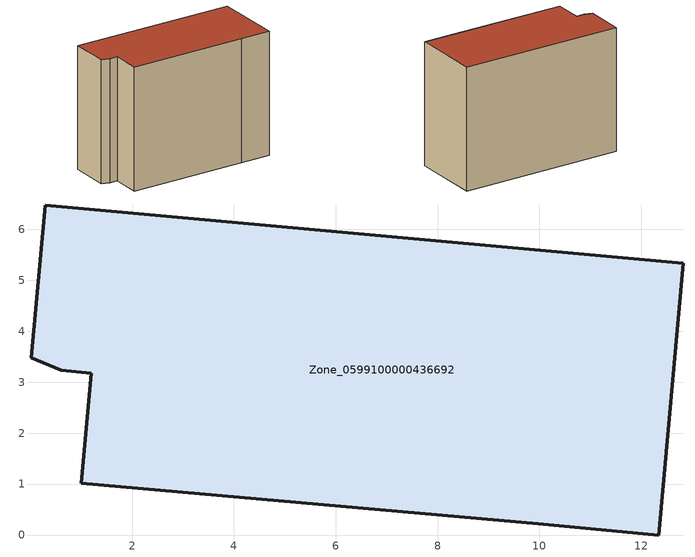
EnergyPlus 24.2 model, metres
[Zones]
Zone_0599100000436692
 floor ground (C_G): 0.02,3.48 0.29,6.48 12.83,5.33 12.34,0 9.97,0.22 1,1.01 1.2,3.18 0.61,3.23 z0
 wall outside (C_F): 1,1.01 9.97,0.22 12.34,0 12.83,5.33 0.29,6.48 0.02,3.48 0.61,3.23 1.2,3.18 1,1.01 z0:9.45
 roof outside (C_R): 0.61,3.23 1.2,3.18 1,1.01 9.97,0.22 12.34,0 12.83,5.33 0.29,6.48 0.02,3.48 z9.45
[BUILDING]
Pand.0599100000436692: North Axis=0; Terrain=City; Loads Convergence Tolerance Value=0.04; Temperature Convergence Tolerance Value=0.4; Solar Distribution=FullExterior; Maximum Number of Warmup Days=25; Minimum Number of Warmup Days=1
[Site:Location]
Rotterdam.The.Hague.AP_ZH_NLD Design_Conditions: Latitude=51.96; Longitude=4.45; Time Zone=1; Elevation=-4.5
[SITE:GROUNDTEMPERATURE:BUILDINGSURFACE]
18, 18, 18, 18, 18, 18, 18, 18, 18, 18, 18, 18
[MATERIAL] Thermal Absorptance=0.9; Solar Absorptance=0.7; Visible Absorptance=0.7
Name | Roughness | Thickness | Conductivity | Density | Specific Heat
G.TI.2006-2014 | MediumSmooth | 0.15 | 0.06 | 540 | 1210
F.TI.2006-2014 | Rough | 0.3 | 0.12 | 1920 | 840
R.TI.2006-2014 | MediumRough | 0.2 | 0.08 | 1500 | 1000
[CONSTRUCTION]
C_G: G.TI.2006-2014
C_F: F.TI.2006-2014
C_R: R.TI.2006-2014
[ZONE]
Zone_0599100000436692: Type=1; Multiplier=1; Ceiling Height=Autocalculate; Volume=Autocalculate; Floor Area=autocalculate; Part of Total Floor Area=Yes
[ZONEINFILTRATION:DESIGNFLOWRATE]
Infil_Zone_0599100000436692: Zone or ZoneList or Space or SpaceList=Zone_0599100000436692; Schedule=AlwaysOn; Design Flow Rate Calculation Method=Flow/Area; Flow Rate per Floor Area=0.0015; Constant Term Coefficient=1; Temperature Term Coefficient=0; Velocity Term Coefficient=0; Velocity Squared Term Coefficient=0
[HVACTEMPLATE:ZONE:IDEALLOADSAIRSYSTEM]
Zone_0599100000436692: Maximum Heating Supply Air Temperature=50; Minimum Cooling Supply Air Temperature=13; Maximum Heating Supply Air Humidity Ratio=0.0156; Minimum Cooling Supply Air Humidity Ratio=0.0077; Heating Limit=NoLimit; Cooling Limit=NoLimit; Dehumidification Control Type=ConstantSensibleHeatRatio; Cooling Sensible Heat Ratio=0.7; Dehumidification Setpoint=60; Humidification Control Type=None; Humidification Setpoint=30; Outdoor Air Method=None; Outdoor Air Flow Rate per Person=0.00944; Outdoor Air Flow Rate per Zone Floor Area=0; Outdoor Air Flow Rate per Zone=0; Demand Controlled Ventilation Type=None; Outdoor Air Economizer Type=NoEconomizer; Heat Recovery Type=None; Sensible Heat Recovery Effectiveness=0.7; Latent Heat Recovery Effectiveness=0.65
[ZONECONTROL:THERMOSTAT]
ThermostatControl_Zone_0599100000436692: Zone or ZoneList=Zone_0599100000436692; Control Type Schedule=DualSetpointControlType; Control 1=Thermostat_Zone_0599100000436692; Temperature Difference Between Cutout And Setpoint=0
[THERMOSTATSETPOINT:DUALSETPOINT]
Thermostat_Zone_0599100000436692: Heating Setpoint Temperature Schedule=HeatingSetpoint_Zone_0599100000436692; Cooling Setpoint Temperature Schedule=CoolingSetpoint_Zone_0599100000436692
[SCHEDULE:COMPACT]
HeatingSetpoint_Zone_0599100000436692: Through: 12/31, For: AllDays, Until: 24:00, 21
CoolingSetpoint_Zone_0599100000436692: Through: 12/31, For: AllDays, Until: 24:00, 24
DualSetpointControlType: Through: 12/31, For: AllDays, Until: 24:00, 4
AlwaysOn: Through: 12/31, For: AllDays, Until: 24:00, 1
